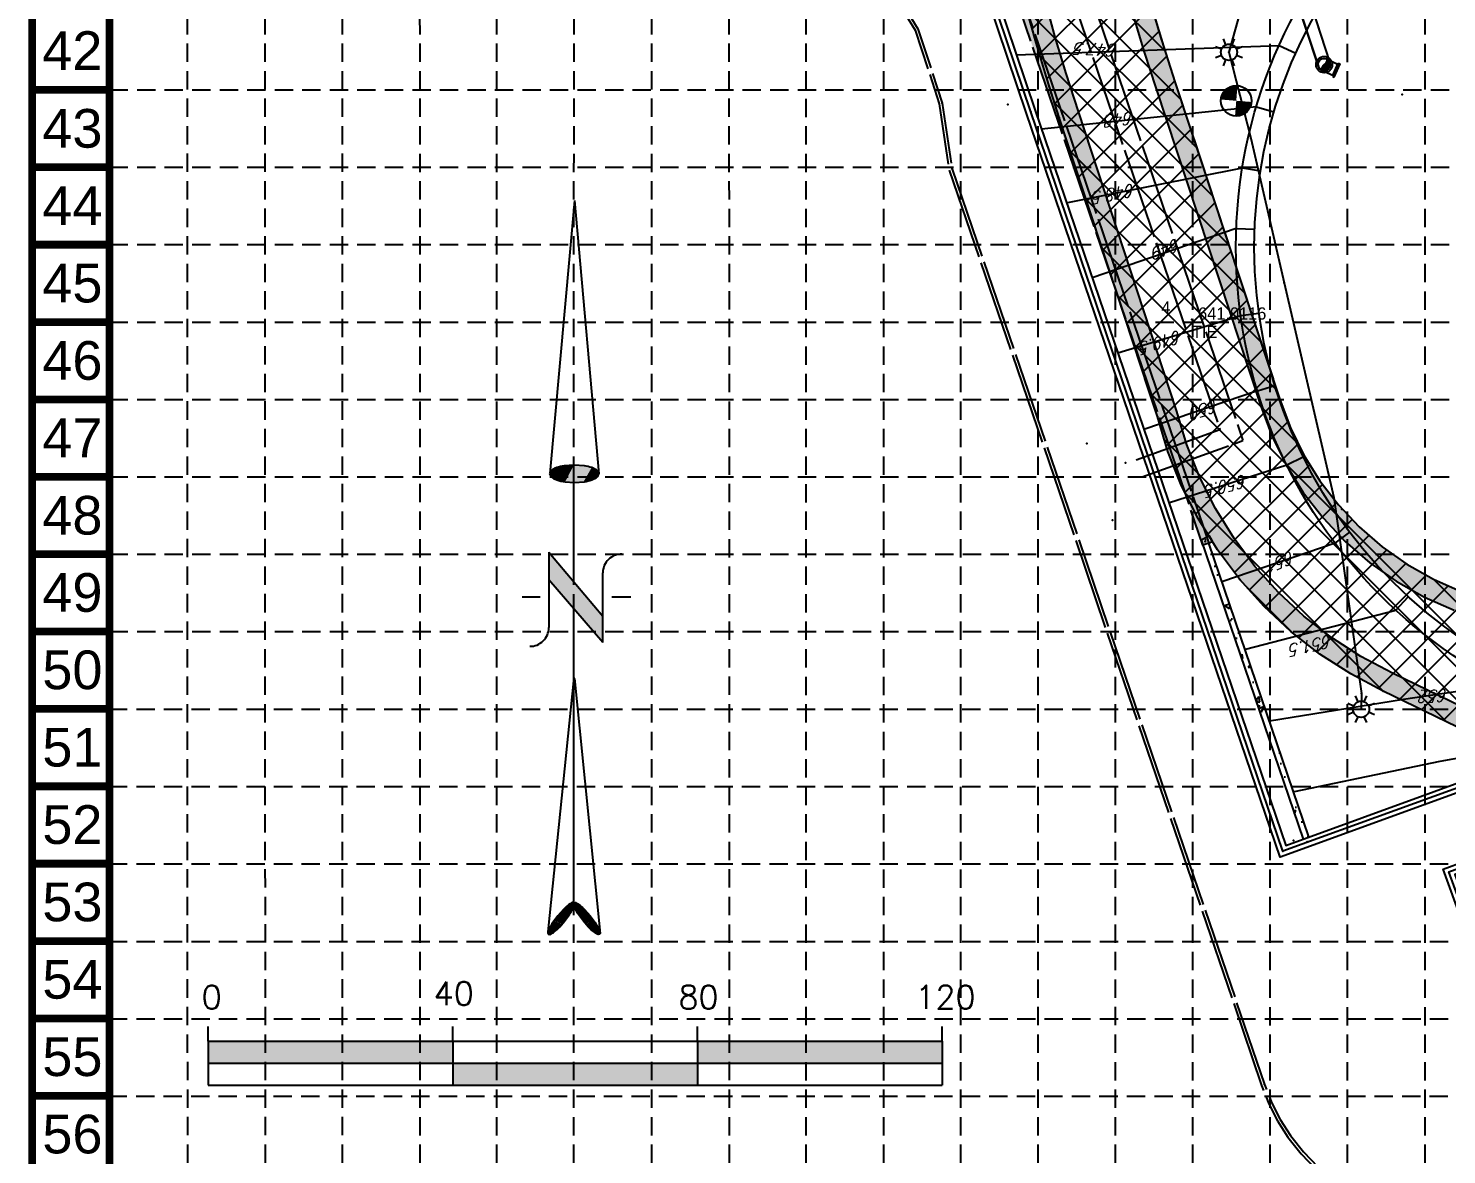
# Model space of a CAD drawing. Header units: feet. Extents: x 4829 to 5337, y 4560 to 5371.
# Drawn here: x 4829.4 to 5061.3, y 4652.3 to 4836.4 of the extents above; entities that cross this region are included whole.
import ezdxf
from ezdxf.enums import TextEntityAlignment as Align

# ---------------------------------------------------------------- set-up
doc = ezdxf.new("R2010")
doc.units = ezdxf.units.FT
doc.header["$LTSCALE"] = 20
doc.header["$MEASUREMENT"] = 0
doc.header["$PDSIZE"] = 0.5
doc.linetypes.add('HIDDEN', pattern=[0.375, 0.25, -0.125])
doc.linetypes.add('Prop.Base$0$DASHED', pattern=[0.8, 0.75, -0.05])
doc.layers.get('0').update_dxf_attribs({"linetype": 'CONTINUOUS'})
for name, color, linetype in [('BASE', 7, 'CONTINUOUS'), ('CONST-ENTRANCE', 3, 'CONTINUOUS'), ('DPIPE1', 2, 'CONTINUOUS'), ('EC', 43, 'CONTINUOUS'), ('GRID', 254, 'HIDDEN'), ('NARROW', 7, 'CONTINUOUS'), ('Prop.Base$0$BLDG', 5, 'CONTINUOUS'), ('Prop.Base$0$BORE', 7, 'CONTINUOUS'), ('Prop.Base$0$DEru', 7, 'CONTINUOUS'), ('Prop.Base$0$EELEC', 9, 'CONTINUOUS'), ('Prop.Base$0$EHATCHROAD', 52, 'CONTINUOUS'), ('Prop.Base$0$ELru', 7, 'CONTINUOUS'), ('Prop.Base$0$EPVMT', 8, 'Prop.Base$0$DASHED'), ('Prop.Base$0$EWAT', 150, 'Prop.Base$0$DASHED'), ('Prop.Base$0$FENCE', 242, 'Prop.Base$0$DASHED'), ('Prop.Base$0$GSR-PPIPE', 2, 'CONTINUOUS'), ('Prop.Base$0$GSR-PPvmtSolid', 50, 'CONTINUOUS'), ('Prop.Base$0$LIGHT', 1, 'CONTINUOUS'), ('Prop.Base$0$PIPE0', 242, 'CONTINUOUS'), ('Prop.Base$0$PLINE', 7, 'CONTINUOUS'), ('Prop.Base$0$PNru', 7, 'CONTINUOUS'), ('Prop.Base$0$PTGSR', 6, 'CONTINUOUS'), ('Prop.Base$0$PTgsr2', 5, 'CONTINUOUS'), ('Prop.Base$0$PTru', 7, 'CONTINUOUS'), ('Prop.Base$0$RAYS', 7, 'CONTINUOUS'), ('Prop.Base$0$TBC', 8, 'Prop.Base$0$DASHED'), ('Prop.Base$0$WALK', 7, 'CONTINUOUS'), ('Prop.Base$0$WALL', 52, 'CONTINUOUS')]:
    doc.layers.add(name, color=color, linetype=linetype)
doc.styles.add('l120', font='romans.shx', dxfattribs={"width": 0.9, "oblique": 15, "height": 6})
doc.styles.add('Prop.Base$0$STANDARD', font='txt')
doc.styles.add('S100', font='romans.shx', dxfattribs={"width": 0.9, "oblique": 20, "height": 2})
doc.styles.get("Standard").update_dxf_attribs({"font": 'ARIAL.TTF'})
doc.linetypes.add('Prop.Base$0$FENCELINE2', pattern='A,0.25,[132,ltypeshp.shx,S=0.1,R=0,X=0,Y=0],-0.2,1', length=1.45)

# ---------------------------------------------------------------- blocks, each defined once
blk = doc.blocks.new('Prop.Base$0$boring')
at = {"const_width": 0.125}
for points in [[(0.0625, 0, 0.4142136), (0, 0.0625, 0.4142136)], [(-0.0625, 0, 0.4142136), (0, -0.0625, 0.4142136)]]:
    blk.add_lwpolyline(points, format="xyb", dxfattribs=at)
blk.add_circle((0, 0), 0.125)
blk = doc.blocks.new('Prop.Base$0$HYY')
h = blk.add_hatch(color=256)
edge = h.paths.add_edge_path()
edge.add_arc((0, 0), 0.5, 180, 360)
edge.add_arc((0.25, 0.47), 0.531, 241.9275, 298.0725, ccw=False)
edge.add_arc((-0.25, -0.47), 0.531, 61.9275, 118.0725)
blk.add_lwpolyline([(0.5, 0, -0.25), (0, 0, 0.25), (-0.5, 0, 0.25)], format="xyb")
at = {"layer": 'Prop.Base$0$PLINE'}
blk.add_lwpolyline([(-0.5, 0, 1), (0.5, 0, -0.25), (0, 0, 0.25)], format="xyb", close=True, dxfattribs=at)
blk = doc.blocks.new('North Arrow')
at = {"layer": 'NARROW'}
for p, q in [((32.43, 3.06), (32.43, 4.63)), ((36.18, 2.33), (30.46, 2.33)), ((0, 0), (22.36, 2)), ((28.77, -2.09), (34.02, 2.32)), ((36.16, 2.32), (31.04, -2.09)), ((39.1, 0.01), (59.96, 2.11)), ((0, 0), (22.33, -2.02)), ((31.2, -0.05), (21.66, -0.05)), ((21.66, -0.05), (21.66, -0.05)), ((57.45, -0.05), (33.41, -0.05)), ((59.83, -2.14), (39.04, -0.01)), ((57.69, -0.03), (57.77, -0.01)), ((57.77, -0.05), (57.69, -0.03)), ((28.77, -2.09), (34.95, -2.09)), ((32.43, -4.26), (32.43, -2.8))]:
    blk.add_line(p, q, dxfattribs=at)
blk.add_lwpolyline([(22.36, -2.03), (22.59, -1.93, 0.091577), (22.87, -1.44, 0.048306), (23.03, -0.75), (23.07, -0.01), (23.01, 0.82, 0.048306), (22.87, 1.42, 0.091577), (22.59, 1.91), (22.36, 2.01), (22.14, 1.91, 0.091577), (21.86, 1.42, 0.048306), (21.72, 0.82), (21.66, -0.01), (21.72, -0.83, 0.048306), (21.86, -1.44, 0.091577), (22.14, -1.93)], format="xyb", close=True, dxfattribs=at)
for points in [[(57.46, -0.03), (57.44, 0.08, -0.066818), (57.67, 0.47, -0.03073), (58.01, 0.84), (58.52, 1.29), (59.07, 1.7, -0.03073), (59.5, 1.95, -0.066818), (59.93, 2.1), (60.04, 2.06)], [(60.04, 2.06), (60.05, 1.95, -0.066818), (59.82, 1.56, -0.03073), (59.43, 1.14), (58.97, 0.74), (58.42, 0.33, -0.03073), (57.99, 0.08, -0.036692), (57.76, -0.02)], [(57.46, -0.04), (57.44, -0.15, 0.066818), (57.67, -0.54, 0.03073), (58.01, -0.9), (58.52, -1.36), (59.07, -1.77, 0.03073), (59.5, -2.02, 0.066818), (59.93, -2.17), (60.04, -2.13)], [(60.04, -2.13), (60.05, -2.01, 0.066818), (59.82, -1.63, 0.03073), (59.43, -1.2), (58.97, -0.8), (58.42, -0.4, 0.03073), (57.99, -0.15, 0.036692), (57.76, -0.05)]]:
    blk.add_lwpolyline(points, format="xyb", dxfattribs=at)
for centre, start, end in [((30.46, 3.86), 178.8769, 270), ((34.95, -3.62), 358.8769, 90)]:
    blk.add_arc(centre, 1.53, start, end, dxfattribs=at)
for points in [[(31.05, -2.09), (36.15, 2.36), (28.75, -2.06), (34.01, 2.36)], [(23.07, -0.05), (21.72, 0.82), (23.02, 0.75), (21.85, 1.42)], [(23.02, 0.75), (21.85, 1.42), (22.87, 1.44), (22.14, 1.91)], [(22.87, 1.44), (22.14, 1.91), (22.59, 1.91), (22.36, 2)], [(58.26, 1.07), (58.73, 0.57), (58.52, 1.3), (59.05, 0.81)], [(58.52, 1.3), (59.05, 0.81), (58.7, 1.42), (59.26, 0.99)], [(59.26, 1), (58.69, 1.42), (59.45, 1.15), (59, 1.65)], [(59.45, 1.15), (59, 1.65), (59.62, 1.34), (59.28, 1.82)], [(59.62, 1.34), (59.28, 1.82), (59.81, 1.55), (59.49, 1.95)], [(59.81, 1.55), (59.49, 1.95), (59.93, 1.73), (59.69, 2.04)], [(59.93, 1.73), (59.69, 2.04), (60.05, 1.94), (59.93, 2.1)], [(60.05, 1.94), (59.93, 2.1), (60.04, 2.06)], [(23.03, -0.76), (21.67, -0.05), (23.07, -0.05), (21.72, 0.82)], [(57.44, 0.08), (57.7, -0.01), (57.5, 0.21), (57.77, -0.01)], [(57.45, -0.04), (57.69, -0.02), (57.44, 0.08), (57.7, -0.01)], [(57.5, 0.21), (57.77, -0.01), (57.6, 0.39), (57.94, 0.06)], [(57.6, 0.39), (57.94, 0.06), (57.68, 0.5), (58.07, 0.13)], [(57.68, 0.5), (58.07, 0.13), (57.84, 0.66), (58.29, 0.26)], [(57.84, 0.66), (58.29, 0.26), (58.03, 0.86), (58.52, 0.41)], [(58.03, 0.86), (58.52, 0.41), (58.26, 1.07), (58.73, 0.57)], [(22.87, -1.44), (21.72, -0.87), (23.03, -0.76), (21.67, -0.05)], [(22.58, -1.93), (21.86, -1.45), (22.87, -1.44), (21.72, -0.87)], [(57.44, -0.14), (57.69, -0.02), (57.45, -0.04), (57.69, -0.02)], [(57.46, -0.19), (57.7, -0.03), (57.44, -0.14), (57.69, -0.02)], [(57.53, -0.33), (57.76, -0.05), (57.46, -0.19), (57.7, -0.03)], [(57.63, -0.48), (57.9, -0.1), (57.53, -0.33), (57.76, -0.05)], [(57.78, -0.66), (58.09, -0.2), (57.63, -0.48), (57.9, -0.1)], [(57.97, -0.87), (58.34, -0.35), (57.78, -0.66), (58.09, -0.2)], [(58.24, -1.11), (58.61, -0.54), (57.97, -0.87), (58.34, -0.35)], [(58.61, -1.43), (58.93, -0.77), (58.24, -1.11), (58.61, -0.54)], [(58.91, -1.64), (59.2, -1), (58.61, -1.43), (58.93, -0.77)], [(59.12, -1.79), (59.57, -1.36), (58.92, -1.65), (59.2, -1.01)], [(59.54, -1.32), (59.41, -1.18), (59.21, -1.01)], [(22.36, -2.01), (22.14, -1.93), (22.58, -1.93), (21.86, -1.45)], [(59.35, -1.93), (59.81, -1.62), (59.12, -1.79), (59.57, -1.36)], [(59.58, -2.05), (59.93, -1.79), (59.35, -1.93), (59.81, -1.62)], [(59.78, -2.13), (60.05, -2.01), (59.58, -2.05), (59.93, -1.79)], [(59.92, -2.17), (60.04, -2.13), (59.78, -2.13), (60.05, -2.01)]]:
    blk.add_solid(points, dxfattribs=at)
blk = doc.blocks.new('scale')
h = blk.add_hatch(color=7)
h.paths.add_polyline_path([(1.56, -6.67), (1.56, -3.07), (-38.44, -3.07), (-38.44, -6.67)])
h.paths.add_polyline_path([(1.56, -6.67), (1.56, -10.28), (41.56, -10.28), (41.56, -6.67)])
h.paths.add_polyline_path([(41.56, -3.07), (41.56, -6.67), (81.56, -6.67), (81.56, -3.07)])
at = {"color": 7}
for p, q in [((-38.44, -3.07), (-38.44, -0.67)), ((1.56, -3.07), (1.56, -0.67)), ((41.56, -3.07), (41.56, -0.67)), ((81.56, -3.07), (81.56, -0.67)), ((-38.44, -3.07), (1.56, -3.07)), ((-38.44, -3.07), (-38.44, -10.28)), ((1.56, -3.07), (81.56, -3.07)), ((1.56, -3.07), (1.56, -10.28)), ((41.56, -3.07), (41.56, -10.28)), ((81.56, -3.07), (81.56, -10.28)), ((-38.44, -6.67), (81.56, -6.67)), ((-38.44, -10.28), (1.56, -10.28)), ((1.56, -10.28), (81.56, -10.28))]:
    blk.add_line(p, q, dxfattribs=at)
at = {"color": 7, "style": 'l120'}
for s, p in [('0', (-39.5, 2.19)), ('40', (-1.58, 2.78)), ('80', (38.45, 2.19)), ('120', (77.17, 2.19))]:
    blk.add_text(s, height=3.84, dxfattribs=at).set_placement(p)

msp = doc.modelspace()

# ---------------------------------------------------------------- hatches: boundary and pattern name
at = {"layer": 'Prop.Base$0$EHATCHROAD'}
h = msp.add_hatch(dxfattribs=at)
h.set_pattern_fill('AR-SAND', color=256, scale=2, style=0)
h.set_pattern_definition([(302.90732, (5050.5907, 6410.617), (3.851362, -0.1829856), [0, -3.04, 0, -3.4, 0, -3.25]), (272.90732, (5050.5907, 6410.617), (5.342751, -3.980136), [0, -1.64, 0, -2.74, 0, -1.05]), (232.90732, (5050.7877, 6413.069), (-0.487427, -6.2091917), [0, -1, 0, -3.6, 0, -4.7]), (222.90732, (5050.7877, 6413.069), (1.268304, -6.133502), [0, -0.5, 0, -2.36, 0, -2.7])])
h.paths.add_polyline_path([(5038.66, 4896.96), (5144.94, 4888.42, -0.414062), (5190.78, 4834.61), (5180.08, 4700.63, -0.249112), (5164.94, 4676.9), (5210.34, 4692.54), (5212.98, 4693.31), (5214.76, 4693.96, -0.44689), (5204.49, 4704.75), (5227.34, 4991.05, 0.066712), (5225.91, 5017.58), (5208.79, 5018.95, -0.119896), (5214.64, 4981.9), (5211.81, 4947.2, -0.413866), (5157.97, 4901.42), (5039.78, 4910.92, -1), (5040.66, 4921.88), (5050.13, 4921.12), (5050.93, 4931.09), (5021.53, 4933.45, -0.414214), (5012.36, 4944.22), (5014.32, 4968.58, -0.070191), (5025.31, 5017.66), (5031.83, 5034.95), (5013.11, 5042), (5006.59, 5024.71, 0.070191), (4994.38, 4970.19), (4992.83, 4950.8, 0.414214)])
h.paths.add_polyline_path([(5157.69, 4897.93), (5039.5, 4907.43, -1), (5040.94, 4925.37), (5046.92, 4924.89), (5047.16, 4927.88), (5021.25, 4929.96, -0.414214), (5008.87, 4944.5), (5010.83, 4968.86, -0.070191), (5022.03, 5018.89), (5027.32, 5032.91), (5015.15, 5037.49), (5009.87, 5023.48, 0.070191), (4997.87, 4969.9), (4996.32, 4950.52, 0.414214), (5038.94, 4900.45), (5145.22, 4891.91, -0.414062), (5194.27, 4834.33), (5183.57, 4700.35, -0.119842), (5178.62, 4685.31), (5204.94, 4694.38, -0.220527), (5201, 4705.03), (5223.85, 4991.33, 0.059789), (5222.93, 5014.31), (5214.02, 5015.02, -0.102658), (5218.12, 4981.61), (5215.3, 4946.91, -0.413866)], flags=16)
at = {"layer": 'Prop.Base$0$EPVMT'}
h = msp.add_hatch(dxfattribs=at)
h.set_pattern_fill('AR-CONC', color=256, scale=0.75, style=0)
h.set_pattern_definition([(50, (5132.2035, 4573.0356), (5.37945, -0.47064), [0.5625, -6.1875]), (355, (5132.2035, 4573.0356), (-1.04064, 5.64144), [0.45, -4.95]), (100.4514, (5132.652, 4572.9964), (4.33882, 5.1708), [0.47805, -5.25857]), (46.1842, (5132.2035, 4574.5356), (8.0043, -1.2414), [0.84375, -9.28125]), (96.6356, (5132.8705, 4574.432), (7.00997, 7.30588), [0.71708, -7.88785]), (351.184, (5132.2035, 4574.536), (7.00996, 7.3059), [0.675, -7.425]), (21, (5132.9535, 4574.1606), (4.4768, -3.01964), [0.5625, -6.1875]), (326, (5132.9535, 4574.1606), (1.82486, 5.43863), [0.45, -4.95]), (71.4514, (5133.3265, 4573.909), (6.30167, 2.41898), [0.47805, -5.25857]), (37.5, (5132.2035, 4573.0356), (0.091199, 2.496704), [0, -4.89, 0, -5.025, 0, -4.96875]), (7.5, (5132.2035, 4573.0356), (1.97302, 2.958088), [0, -2.865, 0, -4.7775, 0, -1.89375]), (327.5, (5130.531, 4573.0356), (4.003668, -0.169162), [0, -1.875, 0, -5.85, 0, -7.7625]), (317.5, (5129.781, 4573.0356), (4.373896, 0.75079), [0, -2.4375, 0, -3.885, 0, -5.5125])])
h.paths.add_polyline_path([(5022.36, 4752.25), (5022.92, 4752.55), (5022.39, 4753.4), (5021.14, 4752.73), (5037.79, 4703.86), (5038.73, 4704.2)])
h.paths.add_polyline_path([(5022.6, 4752.14), (5025.68, 4752.14), (5025.68, 4752.89), (5022.6, 4752.89)], flags=25)
h.paths.add_polyline_path([(5021.35, 4753.14), (5022.43, 4753.14), (5022.43, 4753.89), (5021.35, 4753.89)], flags=9)
h.paths.add_polyline_path([(5021.87, 4752.36), (5024.54, 4752.36), (5024.54, 4753.11), (5021.87, 4753.11)], flags=24)
h.paths.add_polyline_path([(5021.62, 4751.61), (5024.71, 4751.61), (5024.71, 4752.36), (5021.62, 4752.36)], flags=24)
h.paths.add_polyline_path([(5020.37, 4752.61), (5021.46, 4752.61), (5021.46, 4753.36), (5020.37, 4753.36)], flags=9)
h.paths.add_polyline_path([(5036.34, 4703.52), (5039.09, 4703.52), (5039.09, 4704.27), (5036.34, 4704.27)], flags=9)
h.paths.add_polyline_path([(5037.09, 4703.55), (5038.01, 4703.55), (5038.01, 4704.3), (5037.09, 4704.3)], flags=9)
at = {"layer": 'Prop.Base$0$GSR-PPvmtSolid'}
msp.add_hatch(color=256, dxfattribs=at).paths.add_polyline_path([(4988.13, 4849.35), (4989.07, 4849.68), (5022.36, 4752.25), (5021.41, 4751.93)])
at = {"layer": 'Prop.Base$0$PLINE'}
h = msp.add_hatch(dxfattribs=at)
h.set_pattern_fill('AR-SAND', color=256, scale=2, style=0)
h.set_pattern_definition([(302.9073, (5191.5914, 4645.562), (3.851362, -0.182986), [0, -3.04, 0, -3.4, 0, -3.25]), (272.9073, (5191.5914, 4645.562), (5.34275, -3.980136), [0, -1.64, 0, -2.74, 0, -1.05]), (232.9073, (5191.7884, 4648.014), (-0.487427, -6.209192), [0, -1, 0, -3.6, 0, -4.7]), (222.9073, (5191.7884, 4648.014), (1.268304, -6.1335), [0, -0.5, 0, -2.36, 0, -2.7])])
h.paths.add_polyline_path([(5107.79, 5110.62), (5107.56, 5107.74), (5145.01, 5104.66), (5178.41, 5102.05), (5180.6, 5101.96), (5182.82, 5102.07), (5185.83, 5102.56), (5188.77, 5103.48), (5191.62, 5104.83), (5194.83, 5106.87), (5197.9, 5109.31), (5200.79, 5112.04), (5203.46, 5114.97), (5205.74, 5117.84), (5207.83, 5120.84), (5209.79, 5123.99), (5211.25, 5126.57), (5212.67, 5129.25), (5212.75, 5129.4), (5227.1, 5128.3), (5223.72, 5086.43), (5219.79, 5035.24), (5205.17, 5036.34), (5205.16, 5036.36), (5194.72, 5058.56), (5178.23, 5074.18), (5074.28, 5087.01), (5063.22, 5085.44), (5049.6, 5077.27), (5041.97, 5065.46), (5028.57, 5035.91), (5018, 5006.09), (5007.93, 4965.12), (5003.63, 4939.39), (5003.64, 4937.38), (5004.16, 4935.32), (5005.17, 4933.44), (5006.6, 4931.87), (5008.37, 4930.69), (5010.4, 4929.96), (5029.44, 4928.41), (5031.78, 4928.07), (5031.5, 4924.8), (5011.86, 4926.57), (5010.96, 4926.64), (5009.99, 4926.67), (5008.65, 4926.63), (5007.23, 4926.41), (5005.71, 4925.91), (5004.04, 4924.89), (5002.65, 4923.42), (5001.61, 4921.65), (5000.88, 4919.66), (5000.36, 4917.41), (4999.85, 4912.9), (4999.71, 4907.64), (4999.86, 4901.81), (5000.22, 4895.53), (5000.92, 4887.03), (5001.9, 4878.25), (5003.11, 4869.48), (5004.55, 4860.97), (5006.16, 4853.16), (5008, 4845.64), (5010.1, 4838.14), (5011.82, 4832.52), (5013.71, 4826.66), (5030.87, 4774.66), (5032.69, 4769.8), (5035.02, 4765.05), (5037.82, 4760.55), (5041.05, 4756.36), (5044.69, 4752.52), (5048.69, 4749.05), (5053.01, 4746), (5057.62, 4743.4), (5062.47, 4741.28), (5067.25, 4739.73), (5088.8, 4731.26), (5092.24, 4729.92), (5095.42, 4728.36), (5098.45, 4726.53), (5101.31, 4724.44), (5103.98, 4722.11), (5106.44, 4719.56), (5108.67, 4716.8), (5110.53, 4714.04), (5113.1, 4707.66), (5113.89, 4706.15), (5121.97, 4687.21), (5131.25, 4675.74), (5135.89, 4673.76), (5097.3, 4660.75), (5098.39, 4663.37), (5099.46, 4667.51), (5099.95, 4671.75), (5099.83, 4676.02), (5099.11, 4680.24), (5097.84, 4684.22), (5091.88, 4698.68), (5091.03, 4700.55), (5088.79, 4705.64), (5087.03, 4708.53), (5085.08, 4711.19), (5082.9, 4713.67), (5080.52, 4715.95), (5077.94, 4718.02), (5075.2, 4719.85), (5072.31, 4721.44), (5069.47, 4722.69), (5052.38, 4730.98), (5047.24, 4733.69), (5042.44, 4736.79), (5037.93, 4740.3), (5033.75, 4744.2), (5029.92, 4748.45), (5026.49, 4753.02), (5023.48, 4757.88), (5020.9, 4762.98), (5018.78, 4768.29), (5017.09, 4773.95), (5001.04, 4822.84), (4999.05, 4829.05), (4997.27, 4834.95), (4995.1, 4842.85), (4993.19, 4850.71), (4991.49, 4858.84), (4989.77, 4868.56), (4988.35, 4878.66), (4987.32, 4888.83), (4986.78, 4898.83), (4986.74, 4905.37), (4986.95, 4911.83), (4987.4, 4918.29), (4988.08, 4924.87), (4988.97, 4931.62), (4990.05, 4938.69), (4994.23, 4964.32), (4995.33, 4970.66), (4996.57, 4976.91), (4997.91, 4983.05), (5000.37, 4993.19), (5002.94, 5002.68), (5005.49, 5011.34), (5007.27, 5017.02), (5008.95, 5022.12), (5012.33, 5031.45), (5016.18, 5040.86), (5020.09, 5049.74), (5024.3, 5058.97), (5028.42, 5067.85), (5031.12, 5073.63), (5033.62, 5078.82), (5036.08, 5083.52), (5038.66, 5087.86), (5040.75, 5090.92), (5043.07, 5093.79), (5045.71, 5096.47), (5048.8, 5098.97), (5052.47, 5101.28), (5056.83, 5103.44), (5061.53, 5105.39), (5066.15, 5107.12), (5070.28, 5108.59), (5073.01, 5109.6), (5075.19, 5110.55), (5077.03, 5111.76), (5078.35, 5113.38), (5078.98, 5114.59), (5079.43, 5115.74), (5079.77, 5116.93), (5079.99, 5117.9), (5080.16, 5118.92), (5081.19, 5131.79), (5099.55, 5130.37), (5097.94, 5111.67)], flags=16)
h.paths.add_polyline_path([(5203.11, 5033.2), (5202.22, 5034.91), (5192.02, 5056.6), (5176.76, 5071.05), (5074.31, 5083.69), (5064.34, 5082.28), (5051.94, 5074.84), (5044.86, 5063.88), (5031.62, 5034.68), (5021.16, 5005.15), (5011.15, 4964.46), (5006.92, 4939.12), (5006.92, 4937.8), (5007.25, 4936.52), (5007.87, 4935.35), (5008.76, 4934.38), (5009.86, 4933.64), (5011.1, 4933.2), (5029.82, 4931.68), (5035.31, 4930.87), (5034.5, 4921.23), (5011.59, 4923.3), (5010.78, 4923.36), (5009.99, 4923.39), (5008.96, 4923.35), (5008, 4923.2), (5007.1, 4922.91), (5006.13, 4922.31), (5005.29, 4921.43), (5004.59, 4920.24), (5004.03, 4918.71), (5003.6, 4916.86), (5003.13, 4912.67), (5003, 4907.64), (5003.14, 4901.95), (5003.49, 4895.76), (5004.19, 4887.34), (5005.16, 4878.66), (5006.36, 4869.98), (5007.78, 4861.58), (5009.37, 4853.88), (5011.18, 4846.48), (5013.25, 4839.07), (5014.95, 4833.51), (5016.84, 4827.68), (5033.97, 4775.75), (5035.71, 4771.1), (5037.9, 4766.64), (5040.52, 4762.43), (5043.55, 4758.5), (5046.96, 4754.89), (5050.71, 4751.64), (5054.77, 4748.78), (5059.09, 4746.35), (5063.64, 4744.35), (5068.36, 4742.82), (5089.99, 4734.32), (5093.56, 4732.94), (5097, 4731.25), (5100.27, 4729.27), (5103.36, 4727.01), (5106.25, 4724.49), (5108.9, 4721.74), (5111.31, 4718.76), (5113.45, 4715.58), (5116.08, 4709.04), (5116.86, 4707.56), (5124.81, 4688.92), (5133.29, 4678.44), (5145.11, 4673.4), (5089.48, 4654.65), (5091.86, 4657.62), (5093.8, 4660.9), (5095.27, 4664.42), (5096.23, 4668.11), (5096.66, 4671.89), (5096.55, 4675.7), (5095.91, 4679.46), (5094.76, 4683.09), (5088.87, 4697.37), (5088.03, 4699.21), (5085.87, 4704.12), (5084.3, 4706.7), (5082.52, 4709.13), (5080.53, 4711.39), (5078.35, 4713.48), (5076, 4715.36), (5073.49, 4717.04), (5070.85, 4718.49), (5068.09, 4719.71), (5050.89, 4728.05), (5045.58, 4730.85), (5040.53, 4734.11), (5035.8, 4737.8), (5031.4, 4741.9), (5027.38, 4746.36), (5023.78, 4751.16), (5020.61, 4756.27), (5017.9, 4761.63), (5015.68, 4767.21), (5013.96, 4772.96), (4997.92, 4821.83), (4995.92, 4828.07), (4994.12, 4834.04), (4991.92, 4842.02), (4989.99, 4849.99), (4988.26, 4858.22), (4986.53, 4868.05), (4985.09, 4878.26), (4984.05, 4888.58), (4983.5, 4898.73), (4983.45, 4905.41), (4983.67, 4911.99), (4984.13, 4918.57), (4984.82, 4925.26), (4985.71, 4932.08), (4986.81, 4939.21), (4990.99, 4964.87), (4992.1, 4971.26), (4993.35, 4977.58), (4994.71, 4983.79), (4997.19, 4994), (4999.78, 5003.57), (5002.35, 5012.3), (5004.14, 5018.02), (5005.85, 5023.2), (5009.27, 5032.63), (5013.16, 5042.14), (5017.09, 5051.09), (5021.31, 5060.35), (5025.44, 5069.24), (5028.15, 5075.04), (5030.69, 5080.3), (5033.21, 5085.12), (5035.89, 5089.63), (5038.11, 5092.88), (5040.61, 5095.98), (5043.5, 5098.91), (5046.88, 5101.64), (5050.86, 5104.15), (5055.47, 5106.43), (5060.33, 5108.45), (5065.02, 5110.2), (5069.16, 5111.68), (5071.78, 5112.65), (5073.63, 5113.45), (5074.8, 5114.22), (5075.59, 5115.19), (5075.98, 5115.94), (5076.31, 5116.8), (5076.59, 5117.75), (5076.76, 5118.52), (5076.89, 5119.32), (5078.17, 5135.32), (5103.1, 5133.39), (5101.49, 5114.6), (5107.4, 5113.97), (5108.41, 5123.99), (5112.12, 5123.79), (5111.09, 5110.75), (5145.27, 5107.94), (5178.61, 5105.33), (5180.59, 5105.25), (5182.48, 5105.34), (5185.07, 5105.76), (5187.57, 5106.55), (5190.04, 5107.71), (5192.92, 5109.55), (5195.75, 5111.79), (5198.45, 5114.35), (5200.96, 5117.1), (5203.1, 5119.81), (5205.09, 5122.65), (5206.97, 5125.67), (5208.37, 5128.15), (5209.76, 5130.77), (5210.83, 5132.84), (5230.64, 5131.32), (5227, 5086.17), (5222.82, 5031.73)])
h = msp.add_hatch(dxfattribs=at)
h.set_pattern_fill('ANSI37', color=256, scale=30, style=0)
h.set_pattern_definition([(45, (248.0973, 281.8788), (-2.6516504, 2.6516504), []), (135, (248.0973, 281.8788), (-2.6516504, -2.6516504), [])])
h.paths.add_polyline_path([(5016.84, 4827.68), (5014.95, 4833.51), (5013.25, 4839.07), (5011.18, 4846.48), (5009.37, 4853.88), (5007.78, 4861.58), (5006.36, 4869.98), (5005.16, 4878.66), (5004.19, 4887.34), (5003.49, 4895.76), (5003.14, 4901.95), (5003, 4907.64), (5003.13, 4912.67), (5003.6, 4916.86), (5004.03, 4918.71), (5004.59, 4920.24), (5005.29, 4921.43), (5006.13, 4922.31), (5007.1, 4922.91), (5008, 4923.2), (5008.96, 4923.35), (5009.99, 4923.39), (5010.78, 4923.36), (5011.59, 4923.3), (5034.5, 4921.23), (5035.31, 4930.87), (5029.82, 4931.68), (5011.1, 4933.2), (5009.86, 4933.64), (5008.76, 4934.38), (5007.87, 4935.35), (5007.25, 4936.52), (5006.92, 4937.8), (5006.92, 4939.12), (5011.15, 4964.46), (5021.16, 5005.15), (5031.62, 5034.68), (5031.76, 5035), (5013.1, 5042.01), (5009.27, 5032.63), (5005.85, 5023.2), (5004.14, 5018.02), (5002.35, 5012.3), (4999.78, 5003.57), (4997.19, 4994), (4994.71, 4983.79), (4993.35, 4977.58), (4992.1, 4971.26), (4990.99, 4964.87), (4986.81, 4939.21), (4985.71, 4932.08), (4984.82, 4925.26), (4984.13, 4918.57), (4983.67, 4911.99), (4983.45, 4905.41), (4983.5, 4898.73), (4984.05, 4888.58), (4985.09, 4878.26), (4986.53, 4868.05), (4988.26, 4858.22), (4989.99, 4849.99), (4991.92, 4842.02), (4994.12, 4834.04), (4995.92, 4828.07), (4997.92, 4821.83), (5013.96, 4772.96), (5015.68, 4767.21), (5017.9, 4761.63), (5020.61, 4756.27), (5023.78, 4751.16), (5027.38, 4746.36), (5031.4, 4741.9), (5035.8, 4737.8), (5040.53, 4734.11), (5045.58, 4730.85), (5050.89, 4728.05), (5068.09, 4719.71), (5070.85, 4718.49), (5073.49, 4717.04), (5076, 4715.36), (5078.35, 4713.48), (5080.53, 4711.39), (5082.52, 4709.13), (5084.3, 4706.7), (5085.87, 4704.12), (5088.03, 4699.21), (5088.87, 4697.37), (5094.76, 4683.09), (5095.91, 4679.46), (5096.55, 4675.7), (5096.66, 4671.89), (5096.23, 4668.11), (5095.27, 4664.42), (5093.8, 4660.9), (5091.86, 4657.62), (5089.48, 4654.65), (5145.11, 4673.4), (5133.29, 4678.44), (5124.81, 4688.92), (5116.86, 4707.56), (5116.08, 4709.04), (5113.45, 4715.58), (5111.31, 4718.76), (5108.9, 4721.74), (5106.25, 4724.49), (5103.36, 4727.01), (5100.27, 4729.27), (5097, 4731.25), (5093.56, 4732.94), (5089.99, 4734.32), (5068.36, 4742.82), (5063.64, 4744.35), (5059.09, 4746.35), (5054.77, 4748.78), (5050.71, 4751.64), (5046.96, 4754.89), (5043.55, 4758.5), (5040.52, 4762.43), (5037.9, 4766.64), (5035.71, 4771.1), (5033.97, 4775.75)])
at = {"layer": 'Prop.Base$0$WALL'}
h = msp.add_hatch(dxfattribs=at)
h.set_pattern_fill('AR-CONC', color=256, scale=1.5, style=0)
h.set_pattern_definition([(50, (5132.2035, 4573.036), (10.7589, -0.9413), [1.125, -12.375]), (355, (5132.203, 4573.036), (-2.08127, 11.2829), [0.9, -9.9]), (100.4514, (5133.1, 4572.957), (8.67764, 10.3416), [0.9561, -10.51713]), (46.184, (5132.203, 4576.036), (16.0086, -2.4828), [1.6875, -18.5625]), (96.636, (5133.538, 4575.829), (14.0199, 14.6118), [1.4342, -15.7757]), (351.184, (5132.203, 4576.036), (14.0199, 14.6118), [1.35, -14.85]), (21, (5133.7035, 4575.286), (8.9536, -6.0393), [1.125, -12.375]), (326, (5133.703, 4575.286), (3.64973, 10.87725), [0.9, -9.9]), (71.4514, (5134.45, 4574.782), (12.60334, 4.83796), [0.9561, -10.51713]), (37.5, (5132.2035, 4573.0356), (0.1824, 4.99341), [0, -9.78, 0, -10.05, 0, -9.9375]), (7.5, (5132.2035, 4573.0356), (3.94604, 5.91618), [0, -5.73, 0, -9.555, 0, -3.7875]), (327.5, (5128.8585, 4573.0356), (8.00734, -0.33832), [0, -3.75, 0, -11.7, 0, -15.525]), (317.5, (5127.3585, 4573.0356), (8.7478, 1.50157), [0, -4.875, 0, -7.77, 0, -11.025])])
h.paths.add_polyline_path([(5037.79, 4703.86), (5038.73, 4704.2), (5022.36, 4752.25), (5022.96, 4752.58), (5022.49, 4753.46), (5021.14, 4752.73)])

# ---------------------------------------------------------------- linework, layer by layer
at = {"layer": 'BASE', "const_width": 1.27}
for points in [[(5336.05, 4560.67), (5336.05, 5370.35), (4830, 5370.35), (4830, 4560.67)], [(5323.4, 4573.32), (5323.4, 5357.7), (4842.65, 5357.7), (4842.65, 4573.32)]]:
    msp.add_lwpolyline(points, close=True, dxfattribs=at)
for points in [[(4842.65, 4826.35), (4830, 4826.35)], [(4842.65, 4813.7), (4830, 4813.7)], [(4842.65, 4801.05), (4830, 4801.05)], [(4842.65, 4788.39), (4830, 4788.39)], [(4842.65, 4775.74), (4830, 4775.74)], [(4842.65, 4763.09), (4830, 4763.09)], [(4842.65, 4750.44), (4830, 4750.44)], [(4842.65, 4737.79), (4830, 4737.79)], [(4842.65, 4725.14), (4830, 4725.14)], [(4842.65, 4712.49), (4830, 4712.49)], [(4842.65, 4699.84), (4830, 4699.84)], [(4842.65, 4687.18), (4830, 4687.18)], [(4842.65, 4674.53), (4830, 4674.53)], [(4842.65, 4661.88), (4830, 4661.88)]]:
    msp.add_lwpolyline(points, dxfattribs=at)
at = {"layer": 'DPIPE1', "color": 7}
for p, q in [((5033.95, 4849.5), (5040.28, 4830.17)), ((5035.98, 4849.74), (5042.18, 4830.79))]:
    msp.add_line(p, q, dxfattribs=at)
at = {"layer": 'DPIPE1', "color": 5}
msp.add_circle((5041.23, 4830.48), 1, dxfattribs=at)
at = {"layer": 'EC', "color": 43}
for p, q in [((4990.9, 4832.06), (5033.85, 4833.58)), ((5033.85, 4833.58), (5036.59, 4832.36)), ((4999.05, 4807.89), (5027.86, 4813.61)), ((5027.86, 4813.61), (5030.82, 4813.12)), ((5007.48, 4783.34), (5027.59, 4789.45)), ((5027.59, 4789.45), (5030.57, 4789.87)), ((5035.12, 4765.04), (5037.81, 4766.37)), ((5015.79, 4758.86), (5035.12, 4765.04)), ((5052.95, 4741.28), (5054.98, 4743.49)), ((5028.38, 4734.91), (5052.95, 4741.28))]:
    msp.add_line(p, q, dxfattribs=at)
at = {"layer": 'EC', "color": 43, "flags": 128}
for points in [[(5030.15, 4823.59), (4994.99, 4819.93)], [(5030.15, 4823.59), (5033.02, 4822.74)], [(5026.87, 4803.68), (5003.28, 4795.64)], [(5026.87, 4803.68), (5029.87, 4803.57)], [(5030.32, 4777.13), (5011.76, 4770.81)], [(5030.32, 4777.13), (5033.19, 4778.01)], [(5043.02, 4752.22), (5045.41, 4754.02)], [(5043.02, 4752.22), (5024.52, 4745.91)], [(5132.96, 4691.84), (5124.68, 4703.34), (5117.58, 4711.8), (5110.52, 4717.44), (5102.38, 4720.51), (5092.02, 4721.22), (5078.32, 4719.82), (5060.13, 4716.52), (5036.33, 4711.58)]]:
    msp.add_lwpolyline(points, dxfattribs=at)
at = {"layer": 'EC', "color": 43}
msp.add_lwpolyline([(5070.45, 4729.09), (5054.21, 4726.67), (5032.27, 4723.14)], dxfattribs=at)
at = {"layer": 'GRID', "color": 8, "linetype": 'HIDDEN', "ltscale": 0.6}
for p, q in [((4855.42, 4623.93), (4855.35, 5357.23)), ((4868.13, 4623.93), (4867.97, 5357.22)), ((4880.74, 4623.93), (4880.62, 5357.19)), ((4893.46, 4623.92), (4893.26, 5357.17)), ((4905.99, 4623.92), (4905.94, 5357.26)), ((4918.57, 4623.92), (4918.61, 5357.24)), ((4931.31, 4623.92), (4931.25, 5357.19)), ((4944.01, 4623.92), (4943.88, 5357.21)), ((4956.56, 4623.91), (4956.56, 5357.2)), ((4969.25, 4623.91), (4969.23, 5357.19)), ((4981.82, 4623.91), (4981.85, 5357.19)), ((4994.47, 4623.91), (4994.55, 5357.18)), ((5007.12, 4623.91), (5007.12, 5357.7)), ((5019.77, 4623.9), (5019.77, 5357.7)), ((5032.42, 4623.9), (5032.42, 5357.7)), ((5045.07, 4623.9), (5045.07, 5357.7)), ((5057.73, 4623.9), (5057.73, 5357.7)), ((4842.65, 4826.35), (5323.4, 4826.35)), ((4842.65, 4813.7), (5323.4, 4813.7)), ((4842.65, 4801.05), (5323.4, 4801.05)), ((4842.65, 4788.39), (5323.4, 4788.39)), ((4842.65, 4775.74), (5323.4, 4775.74)), ((4842.65, 4763.09), (5323.4, 4763.09)), ((4842.65, 4750.44), (5323.4, 4750.44)), ((4842.65, 4737.79), (5323.4, 4737.79)), ((4842.53, 4725.1), (5323.28, 4725.1)), ((4842.53, 4712.44), (5323.28, 4712.44)), ((4842.53, 4699.79), (5323.28, 4699.79)), ((4842.53, 4687.14), (5323.28, 4687.14)), ((4842.53, 4674.49), (5323.28, 4674.49)), ((4842.47, 4661.85), (5322.88, 4661.82))]:
    msp.add_line(p, q, dxfattribs=at)
at = {"layer": 'Prop.Base$0$BLDG', "color": 7}
msp.add_circle((5107.31, 4800.65), 77.5, dxfattribs=at)
at = {"layer": 'Prop.Base$0$EELEC', "flags": 128}
msp.add_lwpolyline([(5047.35, 4908.46), (5038.06, 4881.3), (5027.7, 4839.9), (5025.67, 4832.5), (5029.26, 4818.43), (5034.7, 4794.82), (5042.81, 4759.68), (5047.36, 4727.66), (5047.28, 4725.09)], dxfattribs=at)
at = {"layer": 'Prop.Base$0$EPVMT', "flags": 128}
msp.add_lwpolyline([(5016.6, 4764.91), (5015.68, 4767.21), (5013.96, 4772.96), (4997.92, 4821.83), (4995.92, 4828.07), (4994.12, 4834.04), (4991.92, 4842.02), (4989.99, 4849.99), (4988.26, 4858.22), (4986.53, 4868.05), (4985.09, 4878.26), (4984.05, 4888.58), (4983.5, 4898.73), (4983.45, 4905.41), (4983.67, 4911.99), (4984.13, 4918.57), (4984.82, 4925.26), (4985.71, 4932.08), (4986.81, 4939.21), (4990.99, 4964.87), (4992.1, 4971.26), (4993.35, 4977.58), (4994.71, 4983.79), (4997.19, 4994), (4999.78, 5003.57), (5002.35, 5012.3), (5004.14, 5018.02), (5005.85, 5023.2), (5009.27, 5032.63), (5013.16, 5042.14), (5017.09, 5051.09), (5021.31, 5060.35), (5025.44, 5069.24), (5028.15, 5075.04), (5030.69, 5080.3), (5033.21, 5085.12), (5035.89, 5089.63), (5038.11, 5092.88), (5040.61, 5095.98), (5043.5, 5098.91), (5046.88, 5101.64), (5050.86, 5104.15), (5055.47, 5106.43), (5060.33, 5108.45), (5065.02, 5110.2), (5069.16, 5111.68), (5071.78, 5112.65), (5073.63, 5113.45), (5074.8, 5114.22), (5075.59, 5115.19), (5075.98, 5115.94), (5076.31, 5116.8), (5076.59, 5117.75), (5076.76, 5118.52), (5076.89, 5119.32), (5078.17, 5135.32), (5103.1, 5133.39), (5101.49, 5114.6), (5107.4, 5113.97), (5108.41, 5123.99), (5112.12, 5123.79), (5111.09, 5110.75), (5145.27, 5107.94), (5178.61, 5105.33), (5180.59, 5105.25), (5182.48, 5105.34), (5185.07, 5105.76), (5187.57, 5106.55), (5190.04, 5107.71), (5192.92, 5109.55), (5195.75, 5111.79), (5198.45, 5114.35), (5200.96, 5117.1), (5203.1, 5119.81), (5205.09, 5122.65), (5206.97, 5125.67), (5208.37, 5128.15), (5209.76, 5130.77), (5210.83, 5132.84), (5230.64, 5131.32), (5227, 5086.17), (5222.82, 5031.73), (5203.11, 5033.2), (5202.22, 5034.91), (5192.02, 5056.6), (5176.76, 5071.05), (5074.31, 5083.69), (5064.34, 5082.28), (5051.94, 5074.84), (5044.86, 5063.88), (5031.62, 5034.68), (5021.16, 5005.15), (5011.15, 4964.46), (5006.92, 4939.12), (5006.92, 4937.8), (5007.25, 4936.52), (5007.87, 4935.35), (5008.76, 4934.38), (5009.86, 4933.64), (5011.1, 4933.2), (5029.82, 4931.68), (5035.31, 4930.87), (5034.5, 4921.23), (5011.59, 4923.3), (5010.78, 4923.36), (5009.99, 4923.39), (5008.96, 4923.35), (5008, 4923.2), (5007.1, 4922.91), (5006.13, 4922.31), (5005.29, 4921.43), (5004.59, 4920.24), (5004.03, 4918.71), (5003.6, 4916.86), (5003.13, 4912.67), (5003, 4907.64), (5003.14, 4901.95), (5003.49, 4895.76), (5004.19, 4887.34), (5005.16, 4878.66), (5006.36, 4869.98), (5007.78, 4861.58), (5009.37, 4853.88), (5011.18, 4846.48), (5013.25, 4839.07), (5014.95, 4833.51), (5016.84, 4827.68), (5032.87, 4779.08)], dxfattribs=at)
msp.add_lwpolyline([(4988.13, 4849.35), (4989.07, 4849.68), (5022.36, 4752.25), (5021.41, 4751.93)], close=True, dxfattribs=at)
at = {"layer": 'Prop.Base$0$EPVMT', "linetype": 'Continuous', "flags": 128}
msp.add_lwpolyline([(5038.73, 4704.2), (5022.36, 4752.25), (5022.96, 4752.58), (5022.49, 4753.46), (5021.14, 4752.73), (5037.79, 4703.86)], dxfattribs=at)
at = {"layer": 'Prop.Base$0$EWAT', "color": 7}
for p, q in [((4967.2, 4937.62), (5024.17, 4770.84)), ((4970.17, 4938.2), (5027.96, 4769.02)), ((5010.47, 4765.88), (5024.17, 4770.84)), ((5011.49, 4763.06), (5027.96, 4769.02))]:
    msp.add_line(p, q, dxfattribs=at)
at = {"layer": 'Prop.Base$0$FENCE', "linetype": 'Prop.Base$0$FENCELINE2', "ltscale": 0.33, "flags": 128}
msp.add_lwpolyline([(5077.41, 4678.21), (5070.04, 4675.43), (5061.63, 4698.49), (5075.85, 4703.73), (5071.21, 4715.2), (5034.49, 4701.87), (4993.25, 4822.74), (4977.54, 4869.4), (4968.59, 4952.18), (5006.68, 5045.36), (5056.85, 5171.6), (5075.1, 5217.07), (5124.79, 5340.48), (5164.08, 5337.38), (5191.41, 5334.87), (5208.58, 5285.54), (5224.81, 5237.22), (5246.52, 5173.05), (5242.88, 5128.68), (5239.39, 5084.72), (5235.07, 5030.89), (5231.52, 4986.66), (5227.07, 4933.7), (5222.97, 4880.55), (5219.08, 4831.49), (5214.17, 4770.53), (5210.74, 4728.62)], dxfattribs=at)
at = {"layer": 'Prop.Base$0$GSR-PPIPE', "color": 7}
for p, q in [((5033.95, 4849.5), (5040.28, 4830.17)), ((5035.98, 4849.74), (5042.18, 4830.79)), ((5041.64, 4831.39), (5043.46, 4830.57)), ((5040.82, 4829.57), (5042.64, 4828.74))]:
    msp.add_line(p, q, dxfattribs=at)
msp.add_circle((5041.23, 4830.48), 1, dxfattribs=at)
at = {"layer": 'Prop.Base$0$LIGHT'}
for centre in [(5025.67, 4832.5), (5047.28, 4725.09)]:
    msp.add_circle(centre, 1.33, dxfattribs=at)
at = {"layer": 'Prop.Base$0$PIPE0'}
for p, q in [((5042.57, 4828.59), (5043.53, 4830.72)), ((5042.88, 4828.45), (5043.84, 4830.59)), ((5043.53, 4830.72), (5043.84, 4830.59)), ((5042.57, 4828.59), (5042.88, 4828.45))]:
    msp.add_line(p, q, dxfattribs=at)
msp.add_circle((5041.23, 4830.48), 1.33, dxfattribs=at)
at = {"layer": 'Prop.Base$0$PLINE', "color": 7, "flags": 128}
msp.add_lwpolyline([(5039.72, 4928.17), (5042.21, 4927.98), (5036.93, 4858.92), (5036.47, 4856.18), (5035.98, 4849.74), (5042.18, 4830.79, -1), (5040.28, 4830.17), (5033.95, 4849.5), (5034.48, 4856.33), (5034.44, 4859.11), (5039.72, 4928.17)], format="xyb", dxfattribs=at)
at = {"layer": 'Prop.Base$0$PLINE', "flags": 128}
for points in [[(5068.09, 4719.71), (5050.89, 4728.05), (5045.58, 4730.85), (5040.53, 4734.11), (5035.8, 4737.8), (5031.4, 4741.9), (5027.38, 4746.36), (5023.78, 4751.16), (5020.61, 4756.27), (5017.9, 4761.63), (5015.68, 4767.21), (5013.96, 4772.96), (4997.92, 4821.83), (4995.92, 4828.07), (4994.12, 4834.04), (4991.92, 4842.02)], [(5068.09, 4719.71), (5050.89, 4728.05), (5045.58, 4730.85), (5040.53, 4734.11), (5035.8, 4737.8), (5031.4, 4741.9), (5027.38, 4746.36), (5023.78, 4751.16), (5020.61, 4756.27), (5017.9, 4761.63), (5015.68, 4767.21), (5013.96, 4772.96), (4997.92, 4821.83), (4995.92, 4828.07), (4994.12, 4834.04), (4991.92, 4842.02)], [(5068.09, 4719.71), (5050.89, 4728.05), (5045.58, 4730.85), (5040.53, 4734.11), (5035.8, 4737.8), (5031.4, 4741.9), (5027.38, 4746.36), (5023.78, 4751.16), (5020.61, 4756.27), (5017.9, 4761.63), (5015.68, 4767.21), (5013.96, 4772.96), (4997.92, 4821.83), (4995.92, 4828.07), (4994.12, 4834.04), (4991.92, 4842.02)], [(5069.47, 4722.69), (5052.38, 4730.98), (5047.24, 4733.69), (5042.44, 4736.79), (5037.93, 4740.3), (5033.75, 4744.2), (5029.92, 4748.45), (5026.49, 4753.02), (5023.48, 4757.88), (5020.9, 4762.98), (5018.78, 4768.29), (5017.09, 4773.95), (5001.04, 4822.84), (4999.05, 4829.05), (4997.27, 4834.95), (4995.1, 4842.85)], [(5010.1, 4838.14), (5011.82, 4832.52), (5013.71, 4826.66), (5030.87, 4774.66), (5032.69, 4769.8), (5035.02, 4765.05), (5037.82, 4760.55), (5041.05, 4756.36), (5044.69, 4752.52), (5048.69, 4749.05), (5053.01, 4746), (5057.62, 4743.4), (5062.47, 4741.28)], [(5013.25, 4839.07), (5014.95, 4833.51), (5016.84, 4827.68), (5033.97, 4775.75), (5035.71, 4771.1), (5037.9, 4766.64), (5040.52, 4762.43), (5043.55, 4758.5), (5046.96, 4754.89), (5050.71, 4751.64), (5054.77, 4748.78), (5059.09, 4746.35), (5063.64, 4744.35)], [(5013.25, 4839.07), (5014.95, 4833.51), (5016.84, 4827.68), (5033.97, 4775.75), (5035.71, 4771.1), (5037.9, 4766.64), (5040.52, 4762.43), (5043.55, 4758.5), (5046.96, 4754.89), (5050.71, 4751.64), (5054.77, 4748.78), (5059.09, 4746.35), (5063.64, 4744.35)], [(5013.25, 4839.07), (5014.95, 4833.51), (5016.84, 4827.68), (5033.97, 4775.75), (5035.71, 4771.1), (5037.9, 4766.64), (5040.52, 4762.43), (5043.55, 4758.5), (5046.96, 4754.89), (5050.71, 4751.64), (5054.77, 4748.78), (5059.09, 4746.35), (5063.64, 4744.35)]]:
    msp.add_lwpolyline(points, dxfattribs=at)
at = {"layer": 'Prop.Base$0$PLINE', "color": 7}
msp.add_circle((5107.31, 4800.65), 77.5, dxfattribs=at)
at = {"layer": 'Prop.Base$0$PTGSR'}
for p in [(4974.81, 4836.31, 647.44), (5016.84, 4827.68, 647.75), (5053.98, 4825.58, 647.48), (4978.79, 4824.18, 647.61), (4989.49, 4823.97, 647.58), (4993.25, 4822.74, 647.92), (4997.92, 4821.83, 647.74), (4980.41, 4813.43, 648.13), (5033.97, 4775.75, 649.91), (5013.96, 4772.96, 649.9), (5002.43, 4768.51, 649.6), (5008.75, 4765.4, 649.74), (5006.6, 4755.99, 650.07), (5044.14, 4757.82, 650.65), (5021.75, 4752.49, 650.84), (5022.72, 4753.02, 650.84), (5027.45, 4746.28, 651.09), (5050.89, 4728.05, 651.54), (5036.22, 4703.64, 652.62), (5038.47, 4703.42, 652.89), (5034.49, 4701.87, 652.89), (5031.48, 4663.74, 652.93)]:
    msp.add_point(p, dxfattribs=at)
at = {"layer": 'Prop.Base$0$PTgsr2', "color": 5}
for p in [(5025.67, 4832.5), (5029.26, 4818.43), (5034.7, 4794.82), (5042.81, 4759.68), (5047.36, 4727.66), (5047.28, 4725.09)]:
    msp.add_point(p, dxfattribs=at)
at = {"layer": 'Prop.Base$0$PTru'}
msp.add_point((5019.62, 4788.79, 641.01), dxfattribs=at)
at = {"layer": 'Prop.Base$0$RAYS'}
for p, q in [((5024.44, 4833.01), (5023.48, 4833.41)), ((5025.16, 4833.73), (5024.76, 4834.69)), ((5026.18, 4833.73), (5026.58, 4834.69)), ((5027.87, 4833.41), (5026.9, 4833.01)), ((5024.44, 4831.99), (5023.48, 4831.59)), ((5024.76, 4830.3), (5025.16, 4831.27)), ((5026.58, 4830.3), (5026.18, 4831.27)), ((5027.87, 4831.59), (5026.9, 4831.99)), ((5046.05, 4725.6), (5045.08, 4726)), ((5046.77, 4726.32), (5046.37, 4727.29)), ((5047.78, 4726.32), (5048.18, 4727.29)), ((5049.47, 4726), (5048.5, 4725.6)), ((5046.05, 4724.59), (5045.08, 4724.19)), ((5046.37, 4722.9), (5046.77, 4723.87)), ((5048.18, 4722.9), (5047.78, 4723.87)), ((5049.47, 4724.19), (5048.5, 4724.59))]:
    msp.add_line(p, q, dxfattribs=at)
at = {"layer": 'Prop.Base$0$TBC', "flags": 128}
for points in [[(4951.83, 4904.55), (4964.42, 4858.66), (4969.16, 4844.59), (4974.35, 4836.1), (4978.31, 4824.07), (4979.92, 4813.31), (5031.01, 4663.56), (5032.18, 4660.6), (5033.62, 4657.78), (5035.3, 4655.14), (5037.45, 4652.38), (5039.84, 4649.92), (5042.43, 4647.76), (5045.18, 4645.96), (5048.06, 4644.52), (5052.17, 4643.21), (5056.36, 4642.59), (5060.54, 4642.55), (5064.63, 4642.95), (5068.56, 4643.68), (5072.42, 4644.65), (5075.98, 4645.78), (5079.2, 4647.06), (5082.04, 4648.46), (5084.01, 4649.65), (5085.79, 4650.92), (5087.47, 4652.28), (5088.61, 4653.25), (5089.8, 4654.27)], [(4952.32, 4904.69), (4964.9, 4858.81), (4969.61, 4844.8), (4974.81, 4836.31), (4978.79, 4824.18), (4980.41, 4813.43), (5031.48, 4663.74), (5032.64, 4660.8), (5034.06, 4658.03), (5035.71, 4655.42), (5037.83, 4652.71), (5040.18, 4650.28), (5042.72, 4648.17), (5045.42, 4646.39), (5048.25, 4644.99), (5052.29, 4643.69), (5056.4, 4643.09), (5060.52, 4643.05), (5064.56, 4643.45), (5068.45, 4644.17), (5072.29, 4645.13), (5075.82, 4646.26), (5079, 4647.52), (5081.8, 4648.9), (5083.74, 4650.07), (5085.48, 4651.32), (5087.16, 4652.66), (5088.29, 4653.62), (5089.48, 4654.65)]]:
    msp.add_lwpolyline(points, dxfattribs=at)
at = {"layer": 'Prop.Base$0$WALK'}
msp.add_circle((5107.31, 4800.65), 80.5, dxfattribs=at)
at = {"layer": 'Prop.Base$0$WALL', "ltscale": 0.33, "flags": 128}
for points in [[(5077.68, 4677.5), (5069.59, 4674.46), (5060.67, 4698.94), (5074.87, 4704.16), (5070.79, 4714.25), (5034.03, 4700.9), (4992.54, 4822.5), (4976.8, 4869.24)], [(4978.27, 4869.56), (4993.96, 4822.98), (5034.96, 4702.83), (5071.63, 4716.16), (5076.84, 4703.29), (5062.59, 4698.05), (5070.48, 4676.4), (5077.15, 4678.91)]]:
    msp.add_lwpolyline(points, dxfattribs=at)

# ---------------------------------------------------------------- block references
at = {"layer": 'BASE', "xscale": 1.998562499999935, "yscale": 1.998562499999935, "zscale": 1.998562500000212, "rotation": 270}
msp.add_blockref('North Arrow', (4918.64, 4808.28), dxfattribs=at)
at = {"layer": 'CONST-ENTRANCE', "color": 43}
msp.add_blockref('scale', (4897.2, 4673.91), dxfattribs=at)
at = {"layer": 'Prop.Base$0$BORE', "xscale": 19.99999999999974, "yscale": 19.99999999999974, "zscale": 20, "rotation": 265.4073176328841}
msp.add_blockref('Prop.Base$0$boring', (5026.86, 4824.57), dxfattribs=at)
at = {"layer": 'Prop.Base$0$PIPE0', "xscale": 2.000000000002025, "yscale": 2.000000000001461, "zscale": 2.000000000001776, "rotation": 63.7959465377613}
msp.add_blockref('Prop.Base$0$HYY', (5041.23, 4830.48), dxfattribs=at)

# ---------------------------------------------------------------- texts
at = {"layer": 'BASE'}
for s, p in [('42', (4836.56, 4832.77)), ('43', (4836.57, 4820.06)), ('44', (4836.57, 4807.41)), ('45', (4836.57, 4794.76)), ('46', (4836.57, 4782.11)), ('47', (4836.57, 4769.46)), ('48', (4836.57, 4756.8)), ('49', (4836.57, 4744.18)), ('50', (4836.57, 4731.53)), ('51', (4836.57, 4718.88)), ('52', (4836.57, 4706.23)), ('53', (4836.57, 4693.58)), ('54', (4836.57, 4680.93)), ('55', (4836.57, 4668.28)), ('56', (4836.57, 4655.63))]:
    msp.add_text(s, height=6.326, dxfattribs=at).set_placement(p, align=Align.MIDDLE_CENTER)
at = {"layer": 'EC', "color": 43, "style": 'S100', "oblique": 20, "width": 0.9}
for s, rotation, p in [('647.5', 177.0816, (5004.03, 4832.98)), ('648', 186.6557, (5007.82, 4821.53)), ('648.5', 190.9363, (5006.95, 4809.38)), ('649', 200.6661, (5015.48, 4800.37)), ('649.5', 197.1548, (5014.59, 4785.11)), ('650', 199.2656, (5021.69, 4774.14)), ('650.5', 194.6388, (5025.27, 4761.63)), ('651', 202.1451, (5034.22, 4749.24)), ('651.5', 192.8485, (5039.14, 4735.53)), ('652', 183.1567, (5059.24, 4727.26))]:
    msp.add_text(s, height=2, rotation=rotation, dxfattribs=at).set_placement(p, align=Align.MIDDLE_CENTER)
at = {"layer": 'Prop.Base$0$DEru', "style": 'Prop.Base$0$STANDARD'}
msp.add_text('TIE', height=2, dxfattribs=at).set_placement((5019.62, 4785.79))
at = {"layer": 'Prop.Base$0$ELru', "style": 'Prop.Base$0$STANDARD'}
msp.add_text('641.0116', height=2, dxfattribs=at).set_placement((5020.62, 4788.79))
at = {"layer": 'Prop.Base$0$PNru', "style": 'Prop.Base$0$STANDARD'}
msp.add_text('4', height=2, dxfattribs=at).set_placement((5014.62, 4789.79))

doc.saveas('drawing.dxf')
